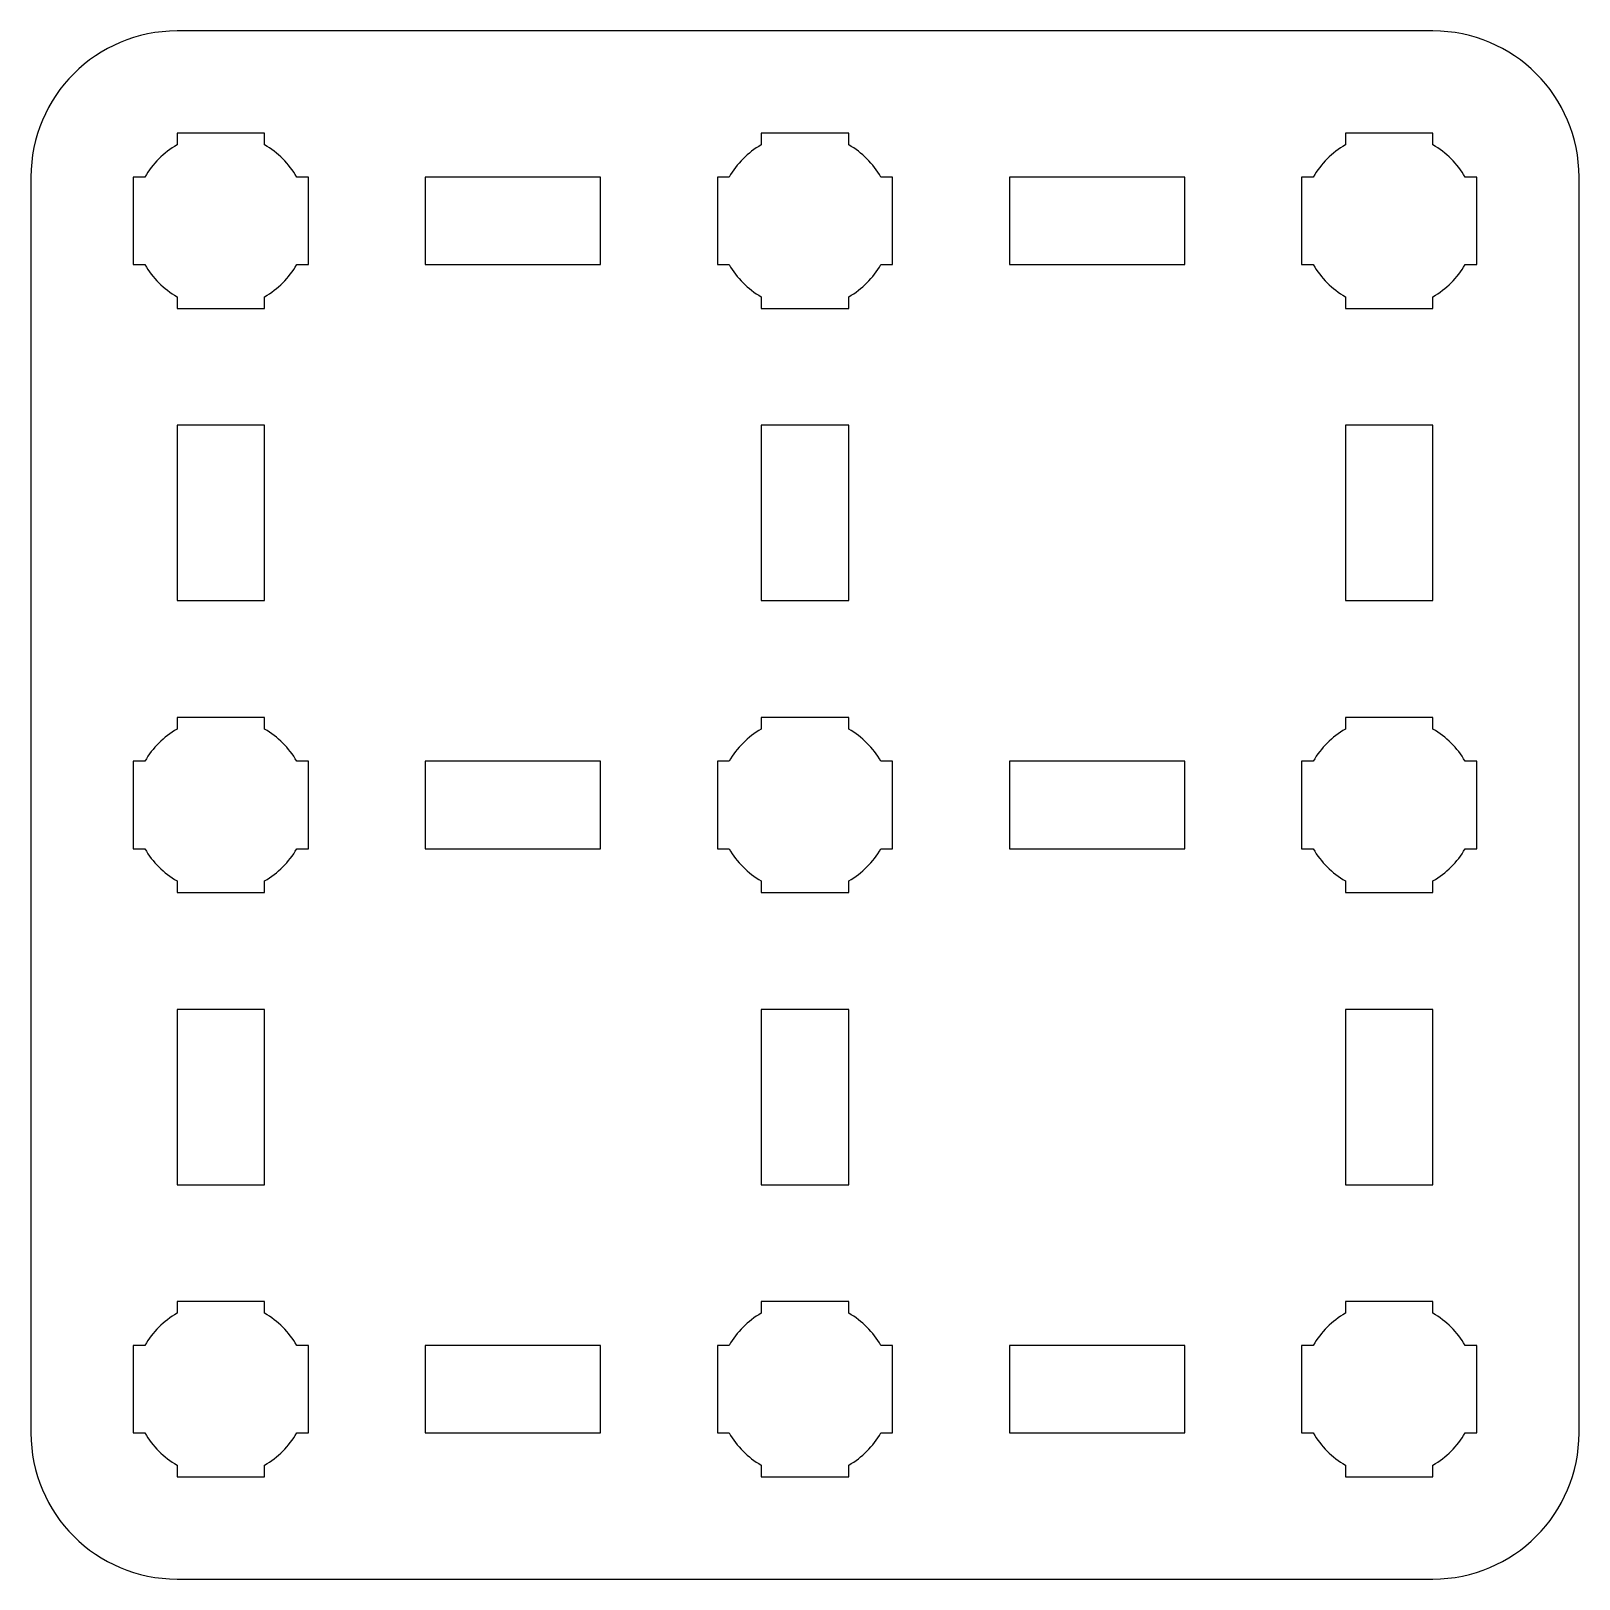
# Model space of a CAD drawing. Extents: x -532 to -78, y -195 to -102.
# Drawn here: x -131.5 to -78.5, y -175 to -122 of the extents above; entities that cross this region are included whole.
import ezdxf

# ---------------------------------------------------------------- set-up
doc = ezdxf.new("R2010")
doc.units = 0
doc.header["$MEASUREMENT"] = 0
doc.layers.add('LAYER_1', color=7, linetype='CONTINUOUS')

msp = doc.modelspace()

# ---------------------------------------------------------------- linework, layer by layer
at = {"layer": 'LAYER_1'}
for points in [[(-118, -130), (-112, -130), (-112, -127), (-118, -127), (-118, -130)], [(-98, -130), (-92, -130), (-92, -127), (-98, -127), (-98, -130)], [(-126.5, -141.5), (-123.5, -141.5), (-123.5, -135.5), (-126.5, -135.5), (-126.5, -141.5)], [(-106.5, -141.5), (-103.5, -141.5), (-103.5, -135.5), (-106.5, -135.5), (-106.5, -141.5)], [(-86.5, -141.5), (-83.5, -141.5), (-83.5, -135.5), (-86.5, -135.5), (-86.5, -141.5)], [(-118, -150), (-112, -150), (-112, -147), (-118, -147), (-118, -150)], [(-98, -150), (-92, -150), (-92, -147), (-98, -147), (-98, -150)], [(-126.5, -161.5), (-123.5, -161.5), (-123.5, -155.5), (-126.5, -155.5), (-126.5, -161.5)], [(-106.5, -161.5), (-103.5, -161.5), (-103.5, -155.5), (-106.5, -155.5), (-106.5, -161.5)], [(-86.5, -161.5), (-83.5, -161.5), (-83.5, -155.5), (-86.5, -155.5), (-86.5, -161.5)], [(-118, -170), (-112, -170), (-112, -167), (-118, -167), (-118, -170)], [(-98, -170), (-92, -170), (-92, -167), (-98, -167), (-98, -170)]]:
    msp.add_lwpolyline(points, close=True, dxfattribs=at)
for points, knots in [([(-131.5, -170), (-131.5, -170), (-131.5, -127), (-131.5, -127), (-131.5, -127), (-131.5, -124.2391), (-129.2609, -122), (-126.5, -122), (-126.5, -122), (-126.5, -122), (-83.5, -122), (-83.5, -122), (-83.5, -122), (-80.7391, -122), (-78.5, -124.2391), (-78.5, -127), (-78.5, -127), (-78.5, -127), (-78.5, -170), (-78.5, -170), (-78.5, -170), (-78.5, -172.7609), (-80.7391, -175), (-83.5, -175), (-83.5, -175), (-83.5, -175), (-126.5, -175), (-126.5, -175), (-126.5, -175), (-129.2609, -175), (-131.5, -172.7609), (-131.5, -170)], [0, 0, 0, 0, 0.125, 0.125, 0.125, 0.125, 0.25, 0.25, 0.25, 0.25, 0.375, 0.375, 0.375, 0.375, 0.5, 0.5, 0.5, 0.5, 0.625, 0.625, 0.625, 0.625, 0.75, 0.75, 0.75, 0.75, 0.875, 0.875, 0.875, 0.875, 1, 1, 1, 1]), ([(-128, -127), (-128, -127), (-127.5985, -127), (-127.5985, -127), (-127.5985, -127), (-127.335, -126.5447), (-126.9553, -126.165), (-126.5, -125.9015), (-126.5, -125.9015), (-126.5, -125.9015), (-126.5, -125.5), (-126.5, -125.5), (-126.5, -125.5), (-126.5, -125.5), (-125, -125.5), (-125, -125.5), (-125, -125.5), (-125, -125.5), (-123.5, -125.5), (-123.5, -125.5), (-123.5, -125.5), (-123.5, -125.5), (-123.5, -125.9015), (-123.5, -125.9015), (-123.5, -125.9015), (-123.0447, -126.165), (-122.665, -126.5447), (-122.4015, -127), (-122.4015, -127), (-122.4015, -127), (-122, -127), (-122, -127), (-122, -127), (-122, -127), (-122, -128.5), (-122, -128.5), (-122, -128.5), (-122, -128.5), (-122, -130), (-122, -130), (-122, -130), (-122, -130), (-122.4015, -130), (-122.4015, -130), (-122.4015, -130), (-122.665, -130.4553), (-123.0447, -130.835), (-123.5, -131.0985), (-123.5, -131.0985), (-123.5, -131.0985), (-123.5, -131.5), (-123.5, -131.5), (-123.5, -131.5), (-123.5, -131.5), (-125, -131.5), (-125, -131.5), (-125, -131.5), (-125, -131.5), (-126.5, -131.5), (-126.5, -131.5), (-126.5, -131.5), (-126.5, -131.5), (-126.5, -131.0985), (-126.5, -131.0985), (-126.5, -131.0985), (-126.9553, -130.835), (-127.335, -130.4553), (-127.5985, -130), (-127.5985, -130), (-127.5985, -130), (-128, -130), (-128, -130), (-128, -130), (-128, -130), (-128, -128.5), (-128, -128.5), (-128, -128.5), (-128, -128.5), (-128, -127), (-128, -127)], [0, 0, 0, 0, 0.05, 0.05, 0.05, 0.05, 0.1, 0.1, 0.1, 0.1, 0.15, 0.15, 0.15, 0.15, 0.2, 0.2, 0.2, 0.2, 0.25, 0.25, 0.25, 0.25, 0.3, 0.3, 0.3, 0.3, 0.35, 0.35, 0.35, 0.35, 0.4, 0.4, 0.4, 0.4, 0.45, 0.45, 0.45, 0.45, 0.5, 0.5, 0.5, 0.5, 0.55, 0.55, 0.55, 0.55, 0.6, 0.6, 0.6, 0.6, 0.65, 0.65, 0.65, 0.65, 0.7, 0.7, 0.7, 0.7, 0.75, 0.75, 0.75, 0.75, 0.8, 0.8, 0.8, 0.8, 0.85, 0.85, 0.85, 0.85, 0.9, 0.9, 0.9, 0.9, 0.95, 0.95, 0.95, 0.95, 1, 1, 1, 1]), ([(-108, -127), (-108, -127), (-107.5985, -127), (-107.5985, -127), (-107.5985, -127), (-107.335, -126.5447), (-106.9553, -126.165), (-106.5, -125.9015), (-106.5, -125.9015), (-106.5, -125.9015), (-106.5, -125.5), (-106.5, -125.5), (-106.5, -125.5), (-106.5, -125.5), (-105, -125.5), (-105, -125.5), (-105, -125.5), (-105, -125.5), (-103.5, -125.5), (-103.5, -125.5), (-103.5, -125.5), (-103.5, -125.5), (-103.5, -125.9015), (-103.5, -125.9015), (-103.5, -125.9015), (-103.0447, -126.165), (-102.665, -126.5447), (-102.4015, -127), (-102.4015, -127), (-102.4015, -127), (-102, -127), (-102, -127), (-102, -127), (-102, -127), (-102, -128.5), (-102, -128.5), (-102, -128.5), (-102, -128.5), (-102, -130), (-102, -130), (-102, -130), (-102, -130), (-102.4015, -130), (-102.4015, -130), (-102.4015, -130), (-102.665, -130.4553), (-103.0447, -130.835), (-103.5, -131.0985), (-103.5, -131.0985), (-103.5, -131.0985), (-103.5, -131.5), (-103.5, -131.5), (-103.5, -131.5), (-103.5, -131.5), (-105, -131.5), (-105, -131.5), (-105, -131.5), (-105, -131.5), (-106.5, -131.5), (-106.5, -131.5), (-106.5, -131.5), (-106.5, -131.5), (-106.5, -131.0985), (-106.5, -131.0985), (-106.5, -131.0985), (-106.9553, -130.835), (-107.335, -130.4553), (-107.5985, -130), (-107.5985, -130), (-107.5985, -130), (-108, -130), (-108, -130), (-108, -130), (-108, -130), (-108, -128.5), (-108, -128.5), (-108, -128.5), (-108, -128.5), (-108, -127), (-108, -127)], [0, 0, 0, 0, 0.05, 0.05, 0.05, 0.05, 0.1, 0.1, 0.1, 0.1, 0.15, 0.15, 0.15, 0.15, 0.2, 0.2, 0.2, 0.2, 0.25, 0.25, 0.25, 0.25, 0.3, 0.3, 0.3, 0.3, 0.35, 0.35, 0.35, 0.35, 0.4, 0.4, 0.4, 0.4, 0.45, 0.45, 0.45, 0.45, 0.5, 0.5, 0.5, 0.5, 0.55, 0.55, 0.55, 0.55, 0.6, 0.6, 0.6, 0.6, 0.65, 0.65, 0.65, 0.65, 0.7, 0.7, 0.7, 0.7, 0.75, 0.75, 0.75, 0.75, 0.8, 0.8, 0.8, 0.8, 0.85, 0.85, 0.85, 0.85, 0.9, 0.9, 0.9, 0.9, 0.95, 0.95, 0.95, 0.95, 1, 1, 1, 1]), ([(-88, -127), (-88, -127), (-87.5985, -127), (-87.5985, -127), (-87.5985, -127), (-87.335, -126.5447), (-86.9553, -126.165), (-86.5, -125.9015), (-86.5, -125.9015), (-86.5, -125.9015), (-86.5, -125.5), (-86.5, -125.5), (-86.5, -125.5), (-86.5, -125.5), (-85, -125.5), (-85, -125.5), (-85, -125.5), (-85, -125.5), (-83.5, -125.5), (-83.5, -125.5), (-83.5, -125.5), (-83.5, -125.5), (-83.5, -125.9015), (-83.5, -125.9015), (-83.5, -125.9015), (-83.0447, -126.165), (-82.665, -126.5447), (-82.4015, -127), (-82.4015, -127), (-82.4015, -127), (-82, -127), (-82, -127), (-82, -127), (-82, -127), (-82, -128.5), (-82, -128.5), (-82, -128.5), (-82, -128.5), (-82, -130), (-82, -130), (-82, -130), (-82, -130), (-82.4015, -130), (-82.4015, -130), (-82.4015, -130), (-82.665, -130.4553), (-83.0447, -130.835), (-83.5, -131.0985), (-83.5, -131.0985), (-83.5, -131.0985), (-83.5, -131.5), (-83.5, -131.5), (-83.5, -131.5), (-83.5, -131.5), (-85, -131.5), (-85, -131.5), (-85, -131.5), (-85, -131.5), (-86.5, -131.5), (-86.5, -131.5), (-86.5, -131.5), (-86.5, -131.5), (-86.5, -131.0985), (-86.5, -131.0985), (-86.5, -131.0985), (-86.9553, -130.835), (-87.335, -130.4553), (-87.5985, -130), (-87.5985, -130), (-87.5985, -130), (-88, -130), (-88, -130), (-88, -130), (-88, -130), (-88, -128.5), (-88, -128.5), (-88, -128.5), (-88, -128.5), (-88, -127), (-88, -127)], [0, 0, 0, 0, 0.05, 0.05, 0.05, 0.05, 0.1, 0.1, 0.1, 0.1, 0.15, 0.15, 0.15, 0.15, 0.2, 0.2, 0.2, 0.2, 0.25, 0.25, 0.25, 0.25, 0.3, 0.3, 0.3, 0.3, 0.35, 0.35, 0.35, 0.35, 0.4, 0.4, 0.4, 0.4, 0.45, 0.45, 0.45, 0.45, 0.5, 0.5, 0.5, 0.5, 0.55, 0.55, 0.55, 0.55, 0.6, 0.6, 0.6, 0.6, 0.65, 0.65, 0.65, 0.65, 0.7, 0.7, 0.7, 0.7, 0.75, 0.75, 0.75, 0.75, 0.8, 0.8, 0.8, 0.8, 0.85, 0.85, 0.85, 0.85, 0.9, 0.9, 0.9, 0.9, 0.95, 0.95, 0.95, 0.95, 1, 1, 1, 1]), ([(-128, -147), (-128, -147), (-127.5985, -147), (-127.5985, -147), (-127.5985, -147), (-127.335, -146.5447), (-126.9553, -146.165), (-126.5, -145.9015), (-126.5, -145.9015), (-126.5, -145.9015), (-126.5, -145.5), (-126.5, -145.5), (-126.5, -145.5), (-126.5, -145.5), (-125, -145.5), (-125, -145.5), (-125, -145.5), (-125, -145.5), (-123.5, -145.5), (-123.5, -145.5), (-123.5, -145.5), (-123.5, -145.5), (-123.5, -145.9015), (-123.5, -145.9015), (-123.5, -145.9015), (-123.0447, -146.165), (-122.665, -146.5447), (-122.4015, -147), (-122.4015, -147), (-122.4015, -147), (-122, -147), (-122, -147), (-122, -147), (-122, -147), (-122, -148.5), (-122, -148.5), (-122, -148.5), (-122, -148.5), (-122, -150), (-122, -150), (-122, -150), (-122, -150), (-122.4015, -150), (-122.4015, -150), (-122.4015, -150), (-122.665, -150.4553), (-123.0447, -150.835), (-123.5, -151.0985), (-123.5, -151.0985), (-123.5, -151.0985), (-123.5, -151.5), (-123.5, -151.5), (-123.5, -151.5), (-123.5, -151.5), (-125, -151.5), (-125, -151.5), (-125, -151.5), (-125, -151.5), (-126.5, -151.5), (-126.5, -151.5), (-126.5, -151.5), (-126.5, -151.5), (-126.5, -151.0985), (-126.5, -151.0985), (-126.5, -151.0985), (-126.9553, -150.835), (-127.335, -150.4553), (-127.5985, -150), (-127.5985, -150), (-127.5985, -150), (-128, -150), (-128, -150), (-128, -150), (-128, -150), (-128, -148.5), (-128, -148.5), (-128, -148.5), (-128, -148.5), (-128, -147), (-128, -147)], [0, 0, 0, 0, 0.05, 0.05, 0.05, 0.05, 0.1, 0.1, 0.1, 0.1, 0.15, 0.15, 0.15, 0.15, 0.2, 0.2, 0.2, 0.2, 0.25, 0.25, 0.25, 0.25, 0.3, 0.3, 0.3, 0.3, 0.35, 0.35, 0.35, 0.35, 0.4, 0.4, 0.4, 0.4, 0.45, 0.45, 0.45, 0.45, 0.5, 0.5, 0.5, 0.5, 0.55, 0.55, 0.55, 0.55, 0.6, 0.6, 0.6, 0.6, 0.65, 0.65, 0.65, 0.65, 0.7, 0.7, 0.7, 0.7, 0.75, 0.75, 0.75, 0.75, 0.8, 0.8, 0.8, 0.8, 0.85, 0.85, 0.85, 0.85, 0.9, 0.9, 0.9, 0.9, 0.95, 0.95, 0.95, 0.95, 1, 1, 1, 1]), ([(-108, -147), (-108, -147), (-107.5985, -147), (-107.5985, -147), (-107.5985, -147), (-107.335, -146.5447), (-106.9553, -146.165), (-106.5, -145.9015), (-106.5, -145.9015), (-106.5, -145.9015), (-106.5, -145.5), (-106.5, -145.5), (-106.5, -145.5), (-106.5, -145.5), (-105, -145.5), (-105, -145.5), (-105, -145.5), (-105, -145.5), (-103.5, -145.5), (-103.5, -145.5), (-103.5, -145.5), (-103.5, -145.5), (-103.5, -145.9015), (-103.5, -145.9015), (-103.5, -145.9015), (-103.0447, -146.165), (-102.665, -146.5447), (-102.4015, -147), (-102.4015, -147), (-102.4015, -147), (-102, -147), (-102, -147), (-102, -147), (-102, -147), (-102, -148.5), (-102, -148.5), (-102, -148.5), (-102, -148.5), (-102, -150), (-102, -150), (-102, -150), (-102, -150), (-102.4015, -150), (-102.4015, -150), (-102.4015, -150), (-102.665, -150.4553), (-103.0447, -150.835), (-103.5, -151.0985), (-103.5, -151.0985), (-103.5, -151.0985), (-103.5, -151.5), (-103.5, -151.5), (-103.5, -151.5), (-103.5, -151.5), (-105, -151.5), (-105, -151.5), (-105, -151.5), (-105, -151.5), (-106.5, -151.5), (-106.5, -151.5), (-106.5, -151.5), (-106.5, -151.5), (-106.5, -151.0985), (-106.5, -151.0985), (-106.5, -151.0985), (-106.9553, -150.835), (-107.335, -150.4553), (-107.5985, -150), (-107.5985, -150), (-107.5985, -150), (-108, -150), (-108, -150), (-108, -150), (-108, -150), (-108, -148.5), (-108, -148.5), (-108, -148.5), (-108, -148.5), (-108, -147), (-108, -147)], [0, 0, 0, 0, 0.05, 0.05, 0.05, 0.05, 0.1, 0.1, 0.1, 0.1, 0.15, 0.15, 0.15, 0.15, 0.2, 0.2, 0.2, 0.2, 0.25, 0.25, 0.25, 0.25, 0.3, 0.3, 0.3, 0.3, 0.35, 0.35, 0.35, 0.35, 0.4, 0.4, 0.4, 0.4, 0.45, 0.45, 0.45, 0.45, 0.5, 0.5, 0.5, 0.5, 0.55, 0.55, 0.55, 0.55, 0.6, 0.6, 0.6, 0.6, 0.65, 0.65, 0.65, 0.65, 0.7, 0.7, 0.7, 0.7, 0.75, 0.75, 0.75, 0.75, 0.8, 0.8, 0.8, 0.8, 0.85, 0.85, 0.85, 0.85, 0.9, 0.9, 0.9, 0.9, 0.95, 0.95, 0.95, 0.95, 1, 1, 1, 1]), ([(-88, -147), (-88, -147), (-87.5985, -147), (-87.5985, -147), (-87.5985, -147), (-87.335, -146.5447), (-86.9553, -146.165), (-86.5, -145.9015), (-86.5, -145.9015), (-86.5, -145.9015), (-86.5, -145.5), (-86.5, -145.5), (-86.5, -145.5), (-86.5, -145.5), (-85, -145.5), (-85, -145.5), (-85, -145.5), (-85, -145.5), (-83.5, -145.5), (-83.5, -145.5), (-83.5, -145.5), (-83.5, -145.5), (-83.5, -145.9015), (-83.5, -145.9015), (-83.5, -145.9015), (-83.0447, -146.165), (-82.665, -146.5447), (-82.4015, -147), (-82.4015, -147), (-82.4015, -147), (-82, -147), (-82, -147), (-82, -147), (-82, -147), (-82, -148.5), (-82, -148.5), (-82, -148.5), (-82, -148.5), (-82, -150), (-82, -150), (-82, -150), (-82, -150), (-82.4015, -150), (-82.4015, -150), (-82.4015, -150), (-82.665, -150.4553), (-83.0447, -150.835), (-83.5, -151.0985), (-83.5, -151.0985), (-83.5, -151.0985), (-83.5, -151.5), (-83.5, -151.5), (-83.5, -151.5), (-83.5, -151.5), (-85, -151.5), (-85, -151.5), (-85, -151.5), (-85, -151.5), (-86.5, -151.5), (-86.5, -151.5), (-86.5, -151.5), (-86.5, -151.5), (-86.5, -151.0985), (-86.5, -151.0985), (-86.5, -151.0985), (-86.9553, -150.835), (-87.335, -150.4553), (-87.5985, -150), (-87.5985, -150), (-87.5985, -150), (-88, -150), (-88, -150), (-88, -150), (-88, -150), (-88, -148.5), (-88, -148.5), (-88, -148.5), (-88, -148.5), (-88, -147), (-88, -147)], [0, 0, 0, 0, 0.05, 0.05, 0.05, 0.05, 0.1, 0.1, 0.1, 0.1, 0.15, 0.15, 0.15, 0.15, 0.2, 0.2, 0.2, 0.2, 0.25, 0.25, 0.25, 0.25, 0.3, 0.3, 0.3, 0.3, 0.35, 0.35, 0.35, 0.35, 0.4, 0.4, 0.4, 0.4, 0.45, 0.45, 0.45, 0.45, 0.5, 0.5, 0.5, 0.5, 0.55, 0.55, 0.55, 0.55, 0.6, 0.6, 0.6, 0.6, 0.65, 0.65, 0.65, 0.65, 0.7, 0.7, 0.7, 0.7, 0.75, 0.75, 0.75, 0.75, 0.8, 0.8, 0.8, 0.8, 0.85, 0.85, 0.85, 0.85, 0.9, 0.9, 0.9, 0.9, 0.95, 0.95, 0.95, 0.95, 1, 1, 1, 1]), ([(-128, -167), (-128, -167), (-127.5985, -167), (-127.5985, -167), (-127.5985, -167), (-127.335, -166.5447), (-126.9553, -166.165), (-126.5, -165.9015), (-126.5, -165.9015), (-126.5, -165.9015), (-126.5, -165.5), (-126.5, -165.5), (-126.5, -165.5), (-126.5, -165.5), (-125, -165.5), (-125, -165.5), (-125, -165.5), (-125, -165.5), (-123.5, -165.5), (-123.5, -165.5), (-123.5, -165.5), (-123.5, -165.5), (-123.5, -165.9015), (-123.5, -165.9015), (-123.5, -165.9015), (-123.0447, -166.165), (-122.665, -166.5447), (-122.4015, -167), (-122.4015, -167), (-122.4015, -167), (-122, -167), (-122, -167), (-122, -167), (-122, -167), (-122, -168.5), (-122, -168.5), (-122, -168.5), (-122, -168.5), (-122, -170), (-122, -170), (-122, -170), (-122, -170), (-122.4015, -170), (-122.4015, -170), (-122.4015, -170), (-122.665, -170.4553), (-123.0447, -170.835), (-123.5, -171.0985), (-123.5, -171.0985), (-123.5, -171.0985), (-123.5, -171.5), (-123.5, -171.5), (-123.5, -171.5), (-123.5, -171.5), (-125, -171.5), (-125, -171.5), (-125, -171.5), (-125, -171.5), (-126.5, -171.5), (-126.5, -171.5), (-126.5, -171.5), (-126.5, -171.5), (-126.5, -171.0985), (-126.5, -171.0985), (-126.5, -171.0985), (-126.9553, -170.835), (-127.335, -170.4553), (-127.5985, -170), (-127.5985, -170), (-127.5985, -170), (-128, -170), (-128, -170), (-128, -170), (-128, -170), (-128, -168.5), (-128, -168.5), (-128, -168.5), (-128, -168.5), (-128, -167), (-128, -167)], [0, 0, 0, 0, 0.05, 0.05, 0.05, 0.05, 0.1, 0.1, 0.1, 0.1, 0.15, 0.15, 0.15, 0.15, 0.2, 0.2, 0.2, 0.2, 0.25, 0.25, 0.25, 0.25, 0.3, 0.3, 0.3, 0.3, 0.35, 0.35, 0.35, 0.35, 0.4, 0.4, 0.4, 0.4, 0.45, 0.45, 0.45, 0.45, 0.5, 0.5, 0.5, 0.5, 0.55, 0.55, 0.55, 0.55, 0.6, 0.6, 0.6, 0.6, 0.65, 0.65, 0.65, 0.65, 0.7, 0.7, 0.7, 0.7, 0.75, 0.75, 0.75, 0.75, 0.8, 0.8, 0.8, 0.8, 0.85, 0.85, 0.85, 0.85, 0.9, 0.9, 0.9, 0.9, 0.95, 0.95, 0.95, 0.95, 1, 1, 1, 1]), ([(-108, -167), (-108, -167), (-107.5985, -167), (-107.5985, -167), (-107.5985, -167), (-107.335, -166.5447), (-106.9553, -166.165), (-106.5, -165.9015), (-106.5, -165.9015), (-106.5, -165.9015), (-106.5, -165.5), (-106.5, -165.5), (-106.5, -165.5), (-106.5, -165.5), (-105, -165.5), (-105, -165.5), (-105, -165.5), (-105, -165.5), (-103.5, -165.5), (-103.5, -165.5), (-103.5, -165.5), (-103.5, -165.5), (-103.5, -165.9015), (-103.5, -165.9015), (-103.5, -165.9015), (-103.0447, -166.165), (-102.665, -166.5447), (-102.4015, -167), (-102.4015, -167), (-102.4015, -167), (-102, -167), (-102, -167), (-102, -167), (-102, -167), (-102, -168.5), (-102, -168.5), (-102, -168.5), (-102, -168.5), (-102, -170), (-102, -170), (-102, -170), (-102, -170), (-102.4015, -170), (-102.4015, -170), (-102.4015, -170), (-102.665, -170.4553), (-103.0447, -170.835), (-103.5, -171.0985), (-103.5, -171.0985), (-103.5, -171.0985), (-103.5, -171.5), (-103.5, -171.5), (-103.5, -171.5), (-103.5, -171.5), (-105, -171.5), (-105, -171.5), (-105, -171.5), (-105, -171.5), (-106.5, -171.5), (-106.5, -171.5), (-106.5, -171.5), (-106.5, -171.5), (-106.5, -171.0985), (-106.5, -171.0985), (-106.5, -171.0985), (-106.9553, -170.835), (-107.335, -170.4553), (-107.5985, -170), (-107.5985, -170), (-107.5985, -170), (-108, -170), (-108, -170), (-108, -170), (-108, -170), (-108, -168.5), (-108, -168.5), (-108, -168.5), (-108, -168.5), (-108, -167), (-108, -167)], [0, 0, 0, 0, 0.05, 0.05, 0.05, 0.05, 0.1, 0.1, 0.1, 0.1, 0.15, 0.15, 0.15, 0.15, 0.2, 0.2, 0.2, 0.2, 0.25, 0.25, 0.25, 0.25, 0.3, 0.3, 0.3, 0.3, 0.35, 0.35, 0.35, 0.35, 0.4, 0.4, 0.4, 0.4, 0.45, 0.45, 0.45, 0.45, 0.5, 0.5, 0.5, 0.5, 0.55, 0.55, 0.55, 0.55, 0.6, 0.6, 0.6, 0.6, 0.65, 0.65, 0.65, 0.65, 0.7, 0.7, 0.7, 0.7, 0.75, 0.75, 0.75, 0.75, 0.8, 0.8, 0.8, 0.8, 0.85, 0.85, 0.85, 0.85, 0.9, 0.9, 0.9, 0.9, 0.95, 0.95, 0.95, 0.95, 1, 1, 1, 1]), ([(-88, -167), (-88, -167), (-87.5985, -167), (-87.5985, -167), (-87.5985, -167), (-87.335, -166.5447), (-86.9553, -166.165), (-86.5, -165.9015), (-86.5, -165.9015), (-86.5, -165.9015), (-86.5, -165.5), (-86.5, -165.5), (-86.5, -165.5), (-86.5, -165.5), (-85, -165.5), (-85, -165.5), (-85, -165.5), (-85, -165.5), (-83.5, -165.5), (-83.5, -165.5), (-83.5, -165.5), (-83.5, -165.5), (-83.5, -165.9015), (-83.5, -165.9015), (-83.5, -165.9015), (-83.0447, -166.165), (-82.665, -166.5447), (-82.4015, -167), (-82.4015, -167), (-82.4015, -167), (-82, -167), (-82, -167), (-82, -167), (-82, -167), (-82, -168.5), (-82, -168.5), (-82, -168.5), (-82, -168.5), (-82, -170), (-82, -170), (-82, -170), (-82, -170), (-82.4015, -170), (-82.4015, -170), (-82.4015, -170), (-82.665, -170.4553), (-83.0447, -170.835), (-83.5, -171.0985), (-83.5, -171.0985), (-83.5, -171.0985), (-83.5, -171.5), (-83.5, -171.5), (-83.5, -171.5), (-83.5, -171.5), (-85, -171.5), (-85, -171.5), (-85, -171.5), (-85, -171.5), (-86.5, -171.5), (-86.5, -171.5), (-86.5, -171.5), (-86.5, -171.5), (-86.5, -171.0985), (-86.5, -171.0985), (-86.5, -171.0985), (-86.9553, -170.835), (-87.335, -170.4553), (-87.5985, -170), (-87.5985, -170), (-87.5985, -170), (-88, -170), (-88, -170), (-88, -170), (-88, -170), (-88, -168.5), (-88, -168.5), (-88, -168.5), (-88, -168.5), (-88, -167), (-88, -167)], [0, 0, 0, 0, 0.05, 0.05, 0.05, 0.05, 0.1, 0.1, 0.1, 0.1, 0.15, 0.15, 0.15, 0.15, 0.2, 0.2, 0.2, 0.2, 0.25, 0.25, 0.25, 0.25, 0.3, 0.3, 0.3, 0.3, 0.35, 0.35, 0.35, 0.35, 0.4, 0.4, 0.4, 0.4, 0.45, 0.45, 0.45, 0.45, 0.5, 0.5, 0.5, 0.5, 0.55, 0.55, 0.55, 0.55, 0.6, 0.6, 0.6, 0.6, 0.65, 0.65, 0.65, 0.65, 0.7, 0.7, 0.7, 0.7, 0.75, 0.75, 0.75, 0.75, 0.8, 0.8, 0.8, 0.8, 0.85, 0.85, 0.85, 0.85, 0.9, 0.9, 0.9, 0.9, 0.95, 0.95, 0.95, 0.95, 1, 1, 1, 1])]:
    msp.add_open_spline(points, degree=3, knots=knots, dxfattribs=at)

doc.saveas('drawing.dxf')
